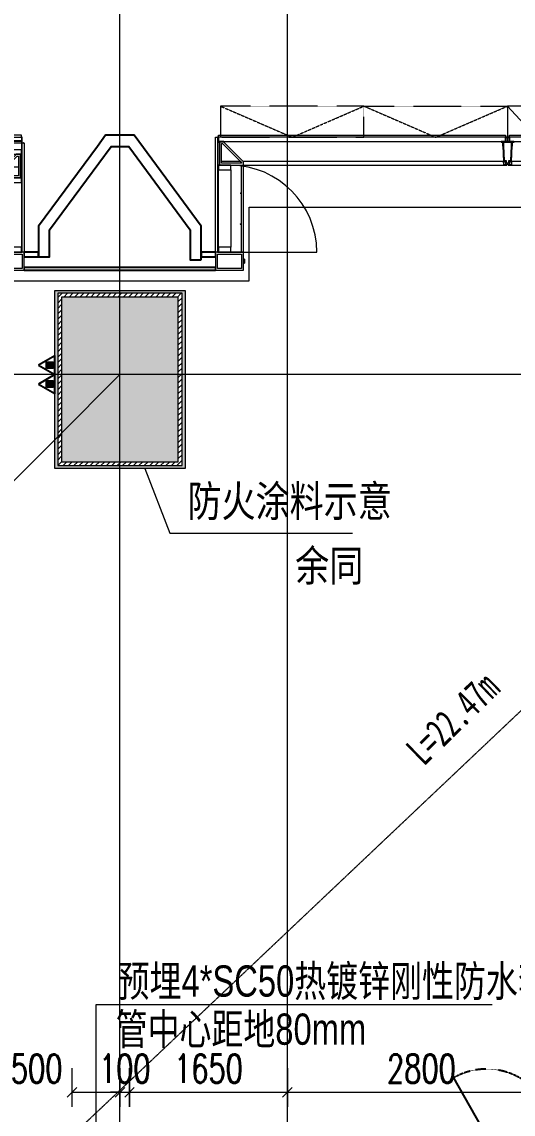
# Model space of a CAD drawing. Header units: millimetres. Extents: x 8533 to 398112, y -117646 to 105276.
# Drawn here: x 164021 to 169154, y 65180 to 76592 of the extents above; entities that cross this region are included whole.
import ezdxf

# ---------------------------------------------------------------- set-up
doc = ezdxf.new("R2010")
doc.units = ezdxf.units.MM
for name, pattern in [('IMPORT-A-D0TE-BF$0$DOTE', [0]), ('IMPORT-A-PMDT-10F$0$DASH _2_', [3.5, 2.5, -1]), ('IMPORT-colu-10F-19F$0$DOTE', [0]), ('IMPORT-DASH', [3.5, 2.5, -1]), ('IMPORT-P-XHS-10F$0$DASH', [3.5, 2.5, -1])]:
    doc.linetypes.add(name, pattern=pattern)
for name, color, linetype, lineweight in [('A-D0TE-BF$0$A-Axis', 3, 'Continuous', 13), ('A-D0TE-BF$0$A-Axis-GRID', 1, 'IMPORT-A-D0TE-BF$0$DOTE', 13), ('A-EDGE-6_27F$0$A-floor-EDGE', 6, 'Continuous', 13), ('A-PMDT-10F$0$A-Dims-IDEN', 13, 'Continuous', 13), ('A-PMDT-10F$0$A-GLAZ-CURT-CUT', 52, 'Continuous', 13), ('A-PMDT-10F$0$A-GLAZ-CURT-PRO', 13, 'Continuous', 13), ('A-PMDT-10F$0$A-PMDT-17F$0$A-wall-Glaz', 111, 'Continuous', 13), ('A-PMDT-10F$0$A-WALL', 51, 'Continuous', 13), ('A-PMDT-10F$0$LB_铝板_', 2, 'Continuous', 13), ('A-PMDT-10F$0$Q-CASE-GM', 13, 'Continuous', 13), ('A-PMDT-10F$0$防火涂料', 8, 'Continuous', 13), ('A-wall-10F$0$A-Dims', 140, 'Continuous', 13), ('colu-10F-19F$0$A-Axis-grid', 1, 'IMPORT-colu-10F-19F$0$DOTE', 13), ('colu-10F-19F$0$S-COLU-STEEL', 104, 'Continuous', 13), ('colu-10F-19F$0$S-hatch', 253, 'Continuous', 13), ('E-MG-10_12F$0$E-留洞提资尺寸标注1', 7, 'Continuous', 13), ('P-XHS-10F$0$PTA-XH消火栓箱', 10, 'Continuous', 25), ('P-XHS-10F$0$PTP-XH灭火器', 10, 'Continuous', 25), ('X-AREA-SS', 3, 'IMPORT-DASH', 13), ('塔楼-ARC-10F-20250714_dwg', 8, 'Continuous', 13)]:
    doc.layers.add(name, color=color, linetype=linetype, lineweight=lineweight)
doc.styles.add('Arial_10', font='arial.ttf', dxfattribs={"width": 0.75, "height": 326.200771})
doc.styles.add('Arial_5', font='arial.ttf', dxfattribs={"width": 0.8, "height": 326.200771})
doc.styles.add('Simplex', font='simplex_.ttf', dxfattribs={"width": 0.705882, "height": 297.5})
doc.styles.add('新宋体_3', font='', dxfattribs={"width": 0.7, "height": 300})
doc.styles.get('新宋体_3').set_extended_font_data('NSimSun')

# ---------------------------------------------------------------- blocks, each defined once
blk = doc.blocks.new('塔楼-ARC-10F-20250714_dwg_A-D0TE-BF-2024562-10F_ARC_46_000_')
at = {"layer": 'A-D0TE-BF$0$A-Axis'}
for p, q in [((8750, 12239), (8750, 15239)), ((10500, 12239), (10500, 15239))]:
    blk.add_line(p, q, dxfattribs=at)
at = {"layer": 'A-D0TE-BF$0$A-Axis-GRID', "linetype": 'Continuous'}
for p, q in [((8750, 9630), (8750, 12239)), ((10500, 800), (10500, 12239)), ((8750, 7770), (8750, 9630)), ((8070, 8750), (-2116, 8750)), ((9430, 8750), (8070, 8750)), ((27570, 8750), (9430, 8750)), ((8750, 800), (8750, 7770))]:
    blk.add_line(p, q, dxfattribs=at)
blk = doc.blocks.new('塔楼-ARC-10F-20250714_dwg_A-EDGE-6_27F-2024563-10F_ARC_46_000_')
at = {"layer": 'A-EDGE-6_27F$0$A-floor-EDGE', "flags": 128}
blk.add_lwpolyline([(-1580, 650), (-1580, 1350), (-2350, 1350), (-2350, 10500), (7400, 10500), (7400, 9730), (8100, 9730), (9400, 9730), (10100, 9730), (10100, 10500), (26900, 10500), (26900, 9730), (27600, 9730), (28900, 9730), (29600, 9730), (29600, 10500), (39350, 10500), (39350, 1350), (38580, 1350), (38580, 650)], dxfattribs=at)
blk = doc.blocks.new('塔楼-ARC-10F-20250714_dwg_colu-10F-19F-2024606-10F_ARC_46_000_')
at = {"layer": 'colu-10F-19F$0$S-hatch'}
h = blk.add_hatch(dxfattribs=at)
h.set_pattern_fill('FP_49', color=256, style=0, pattern_type=2)
h.set_pattern_definition([(45, (-50, 0), (-28.28427, 28.28427), [])])
h.paths.add_polyline_path([(9360, 7800), (9400, 7800), (9400, 9600), (8100, 9600), (8100, 7800), (8978, 7800)], flags=0)
h.paths.add_polyline_path([(9360, 7840), (8140, 7840), (8140, 9560), (9360, 9560), (9360, 9060)], flags=0)
blk.add_hatch(color=256, dxfattribs=at).paths.add_polyline_path([(9360, 7840), (9360, 9560), (8140, 9560), (8140, 7840), (8978, 7840)], flags=0)
at = {"layer": 'colu-10F-19F$0$A-Axis-grid', "linetype": 'Continuous'}
for p, q in [((8100, 8100), (8750, 8750)), ((680, 680), (8070, 8070)), ((8070, 8070), (8100, 8100))]:
    blk.add_line(p, q, dxfattribs=at)
at = {"layer": 'colu-10F-19F$0$S-COLU-STEEL', "flags": 128}
for points in [[(8100, 9600), (8100, 7800), (9400, 7800), (9400, 9600)], [(8140, 9560), (8140, 7840), (9360, 7840), (9360, 9560)]]:
    blk.add_lwpolyline(points, close=True, dxfattribs=at)
blk = doc.blocks.new('塔楼-ARC-10F-20250714_dwg_A-PMDT-10F$0$A$C2FD361CC-2024608-10F_ARC_46_000_')
at = {"layer": 'A-PMDT-10F$0$防火涂料'}
h = blk.add_hatch(dxfattribs=at)
h.set_pattern_fill('FP_57', color=256, style=0, pattern_type=2)
h.set_pattern_definition([(37.5, (50, 65256.624), (-1.60031, 48.94136), [0, -38.608, 0, -43.18, -41.275]), (37.5, (50, 65256.624), (-1.60031, 48.94136), [-81.788, 0, -41.275]), (7.5, (50, 65256.624), (44.9521, 71.68268), [0, -20.828, 0, -34.798, -13.335]), (7.5, (50, 65256.624), (44.9521, 71.68268), [-55.626, 0, -13.335]), (327.5, (18.76, 65256.624), (79.09879, 0.143765), [0, -12.7, 0, -45.72, -59.69]), (327.5, (18.76, 65256.624), (79.09879, 0.143765), [-58.42, 0, -59.69]), (317.5, (18.76, 65256.624), (76.35522, 22.29306), [0, -6.35, 0, -29.972, -34.29]), (317.5, (18.76, 65256.624), (76.35522, 22.29306), [-36.322, 0, -34.29])])
h.paths.add_polyline_path([(8070, 36020), (9430, 36020), (9430, 37880), (8070, 37880), (8070, 36020)], flags=0)
h.paths.add_polyline_path([(9360, 36050), (8100, 36050), (8100, 37850), (9400, 37850), (9400, 36050)], flags=0)
at = {"layer": 'A-PMDT-10F$0$A-Dims-IDEN', "flags": 128}
blk.add_lwpolyline([(9010, 36020), (9270, 35344), (11180, 35344)], dxfattribs=at)
at = {"layer": 'A-PMDT-10F$0$防火涂料', "flags": 128}
blk.add_lwpolyline([(8070, 37880), (9430, 37880), (9430, 36020), (8070, 36020)], close=True, dxfattribs=at)
at = {"layer": 'A-PMDT-10F$0$A-Dims-IDEN', "color": 7, "char_height": 326.2, "attachment_point": 1, "line_spacing_factor": 0.941778, "style": 'Arial_5'}
for s, insert, width in [('防火涂料示意', (9455, 35842), 2916.36), ('余同', (10581, 35168), 972.12)]:
    blk.add_mtext(s, dxfattribs=dict(at, insert=insert, width=width))
blk = doc.blocks.new('塔楼-ARC-10F-20250714_dwg_P-XHS-10F$0$$TWTSYS$00000546-2024621-10F_ARC_46_000_')
at = {"layer": 'P-XHS-10F$0$PTP-XH灭火器'}
h = blk.add_hatch(dxfattribs=at)
h.set_pattern_fill('FP_61', color=256, style=0, pattern_type=2)
h.set_pattern_definition([(45, (-38543.802, -6670.83), (-17.67767, 17.67767), [])])
h.paths.add_polyline_path([(65, 44), (65, 174), (-65, 174), (-65, 44)], flags=0)
at = {"layer": 'P-XHS-10F$0$PTP-XH灭火器', "flags": 128}
for points in [[(0, 344), (-198, 0), (198, 0)], [(-65, 174), (65, 174), (65, 44), (-65, 44)]]:
    blk.add_lwpolyline(points, close=True, dxfattribs=at)
blk = doc.blocks.new('塔楼-ARC-10F-20250714_dwg_P-XHS-10F$0$JGFHFEHDS-2024622-10F_ARC_46_000_')
at = {"layer": 'P-XHS-10F$0$PTA-XH消火栓箱'}
blk.add_hatch(color=256, dxfattribs=at).paths.add_polyline_path([(1182476, 612783), (1183176, 612783), (1183176, 613023)], flags=0)
at = {"layer": 'P-XHS-10F$0$PTA-XH消火栓箱', "color": 135}
blk.add_line((1182476, 613023), (1182133, 613628), dxfattribs=at)
at = {"layer": 'P-XHS-10F$0$PTA-XH消火栓箱'}
for p, q in [((1183176, 613023), (1182476, 612783)), ((1183176, 612783), (1183176, 613023)), ((1182476, 612783), (1183176, 612783))]:
    blk.add_line(p, q, dxfattribs=at)
at = {"layer": 'P-XHS-10F$0$PTA-XH消火栓箱', "flags": 128}
blk.add_lwpolyline([(1183176, 613023), (1182826, 613023), (1182476, 613023), (1183176, 613023), (1182476, 613023), (1182476, 612783), (1183176, 612783), (1183176, 613023), (1182476, 612783)], dxfattribs=at)
at = {"layer": 'P-XHS-10F$0$PTA-XH消火栓箱', "color": 135, "linetype": 'IMPORT-P-XHS-10F$0$DASH'}
blk.add_arc((1182476, 613023), 695, 359.9999, 119.5507, dxfattribs=at)
blk = doc.blocks.new('塔楼-ARC-10F-20250714_dwg_P-XHS-10F-2024623-10F_ARC_46_000_')
at = {"xscale": 0.5, "yscale": 0.5, "zscale": 0.5, "rotation": 89.99999999999997}
for p in [(8070, 8849), (8070, 8651)]:
    blk.add_blockref('塔楼-ARC-10F-20250714_dwg_P-XHS-10F$0$$TWTSYS$00000546-2024621-10F_ARC_46_000_', p, dxfattribs=at)
blk.add_blockref('塔楼-ARC-10F-20250714_dwg_P-XHS-10F$0$JGFHFEHDS-2024622-10F_ARC_46_000_', (-1169895, -612223))
blk = doc.blocks.new('塔楼-ARC-10F-20250714_dwg_E-MG-10_12F-2024629-10F_ARC_46_000_')
at = {"layer": 'E-MG-10_12F$0$E-留洞提资尺寸标注1', "flags": 128}
blk.add_lwpolyline([(12639, 2165), (8500, 2165), (8500, 800)], dxfattribs=at)
at = {"layer": 'E-MG-10_12F$0$E-留洞提资尺寸标注1', "char_height": 326.2, "attachment_point": 1, "line_spacing_factor": 0.941778, "style": 'Arial_10'}
for s, insert, width in [('预埋4*SC50热镀锌刚性防水套管', (8726, 2578), 6361.04), ('管中心距地80mm', (8705, 2075), 3180.52)]:
    blk.add_mtext(s, dxfattribs=dict(at, insert=insert, width=width))
blk = doc.blocks.new('塔楼-ARC-10F-20250714_dwg_A-PMDT-10F$0$FP_44-Floor Plan_F10 CAD Export-2024650-10F_ARC_46_000_')
at = {"layer": 'A-PMDT-10F$0$Q-CASE-GM'}
for p, q in [((1245, 260), (-1478, 260)), ((1470, 260), (1274, 260))]:
    blk.add_line(p, q, dxfattribs=at)
blk = doc.blocks.new('塔楼-ARC-10F-20250714_dwg_A-PMDT-10F$0$FP_45-Floor Plan_F10 CAD Export-2024651-10F_ARC_46_000_')
at = {"layer": 'A-PMDT-10F$0$A-GLAZ-CURT-PRO'}
blk.add_line((1261, 1210), (1261, 302), dxfattribs=at)
at = {"layer": 'A-PMDT-10F$0$A-GLAZ-CURT-PRO', "flags": 128}
for points in [[(1272, 919), (1271, 918), (1271, 918), (1270, 918), (1270, 917), (1269, 917), (1269, 916), (1269, 916), (1268, 916), (1268, 915), (1267, 915), (1267, 915), (1267, 914), (1266, 914), (1266, 914), (1265, 913), (1265, 913), (1265, 912), (1264, 912), (1264, 912), (1264, 911), (1263, 911), (1263, 911), (1263, 910), (1262, 910), (1262, 910), (1262, 909)], [(1272, 595), (1271, 595), (1271, 595), (1270, 594), (1270, 594), (1269, 594), (1269, 593), (1269, 593), (1268, 592), (1268, 592), (1267, 592), (1267, 591), (1267, 591), (1266, 591), (1266, 590), (1265, 590), (1265, 590), (1265, 589), (1264, 589), (1264, 588), (1264, 588), (1263, 588), (1263, 587), (1263, 587), (1262, 587), (1262, 586), (1262, 586)]]:
    blk.add_lwpolyline(points, dxfattribs=at)
blk = doc.blocks.new('塔楼-ARC-10F-20250714_dwg_A-PMDT-10F$0$CWP_玻璃幕墙端部 - 塔楼有侧开启扇 H_3000_有窗帘槽-V43-Floor Plan_F10 CAD Export-2024652-10F_ARC_46_000_')
at = {"layer": 'A-PMDT-10F$0$A-GLAZ-CURT-CUT', "flags": 128}
for points in [[(1239, 1400), (1239, 1210), (1530, 1210), (1530, 1400)], [(1259, 1230), (1259, 1380), (1510, 1380), (1510, 1230)], [(1370, 1210), (1370, 1160), (1500, 1160), (1500, 1210)], [(1500, 1210), (1500, 302), (1510, 302), (1510, 1210)], [(1370, 352), (1370, 302), (1500, 302), (1500, 352)], [(-1480, 302), (-1514, 302), (-1514, 292), (-1520, 292), (-1520, 282), (-1510, 282), (-1510, 256), (-1488, 256), (-1482, 100), (-1482, 62), (-1520, 62), (-1520, 57), (-1472, 57), (-1472, 100), (-1479, 266), (-1500, 266), (-1500, 296), (-1480, 296)], [(1500, 10), (1500, 55), (-1500, 55), (-1500, 10), (1500, 10), (1510, 10), (1510, 62), (1490, 62), (1490, 302), (1239, 302), (1239, 266), (1448, 57), (1500, 57)], [(1259, 282), (1470, 282), (1470, 77), (1457, 77), (1259, 274)], [(1490, 302), (1490, 62), (1510, 62), (1510, 302)], [(-1472, 55), (-1472, 57), (-1520, 57), (-1520, 55), (-1472, 55), (-1452, 55), (-1452, 57), (-1472, 57)], [(-1510, 10), (-1500, 10), (-1500, 55), (-1520, 55), (-1520, 15), (-1510, 15)], [(1446, 57), (1446, 55), (1500, 55), (1500, 57)]]:
    blk.add_lwpolyline(points, close=True, dxfattribs=at)
blk.add_lwpolyline([(-1453, 62), (-1470, 62), (-1472, 103), (-1472, 57), (-1452, 57), (-1452, 61)], dxfattribs=at)
at = {"layer": 'A-PMDT-10F$0$A-GLAZ-CURT-CUT'}
blk.add_arc((-1453, 61), 0.998, 0, 90, dxfattribs=at)
at = {"layer": 'A-PMDT-10F$0$A-GLAZ-CURT-PRO'}
for p, q in [((1229, 1290), (1229, 1320)), ((1370, 1210), (473, 1210)), ((1370, 352), (1370, 1160)), ((-1480, 296), (-1479, 266)), ((1275, 260), (1259, 276))]:
    blk.add_line(p, q, dxfattribs=at)
at = {"layer": 'A-PMDT-10F$0$A-GLAZ-CURT-PRO', "flags": 128}
for points in [[(1239, 1325), (1229, 1325), (1229, 1320), (1229, 1325)], [(1229, 1285), (1229, 1290), (1229, 1285), (1239, 1285)], [(1239, 1210), (1239, 302), (-1480, 302)], [(1530, 1210), (1530, 10), (1510, 10)]]:
    blk.add_lwpolyline(points, dxfattribs=at)
blk.add_lwpolyline([(1275, 260), (1259, 276)], close=True, dxfattribs=at)
at = {"layer": 'A-PMDT-10F$0$A-GLAZ-CURT-PRO'}
blk.add_arc((1381, 1210), 908, 180, 269.3131, dxfattribs=at)
at = {"layer": 'A-PMDT-10F$0$Q-CASE-GM', "flags": 128}
blk.add_lwpolyline([(1500, 10), (1500, -10), (-1500, -10), (-1500, 10)], dxfattribs=at)
for name in ['塔楼-ARC-10F-20250714_dwg_A-PMDT-10F$0$FP_45-Floor Plan_F10 CAD Export-2024651-10F_ARC_46_000_', '塔楼-ARC-10F-20250714_dwg_A-PMDT-10F$0$FP_44-Floor Plan_F10 CAD Export-2024650-10F_ARC_46_000_']:
    blk.add_blockref(name, (0, 0))
blk = doc.blocks.new('塔楼-ARC-10F-20250714_dwg_A-PMDT-10F$0$FP_47-Floor Plan_F10 CAD Export-2024653-10F_ARC_46_000_')
at = {"layer": 'A-PMDT-10F$0$A-GLAZ-CURT-PRO'}
blk.add_line((-258, -260), (258, -260), dxfattribs=at)
blk = doc.blocks.new('塔楼-ARC-10F-20250714_dwg_A-PMDT-10F$0$CWP_玻璃幕墙 - Tower slope glass H_3000_有窗帘导轨-V46-Floor Plan_F10 CAD Export-2024654-10F_ARC_46_000_')
at = {"layer": 'A-PMDT-10F$0$A-GLAZ-CURT-CUT', "flags": 128}
for points in [[(-280, -10), (-290, -10), (-290, -15), (-300, -15), (-300, -55), (-280, -55)], [(-252, -57), (-252, -55), (-300, -55), (-300, -57)], [(-294, -302), (-260, -302), (-260, -296), (-280, -296), (-280, -266), (-259, -266), (-252, -100), (-252, -57), (-300, -57), (-300, -62), (-262, -62), (-262, -100), (-268, -256), (-290, -256), (-290, -282), (-300, -282), (-300, -292), (-294, -292)], [(280, -55), (280, -10), (-280, -10), (-280, -55)], [(-233, -55), (-252, -55), (-252, -57), (-233, -57)], [(252, -55), (233, -55), (233, -57), (252, -57)], [(252, -57), (300, -57), (300, -55), (252, -55)], [(294, -302), (294, -292), (300, -292), (300, -282), (290, -282), (290, -256), (268, -256), (262, -100), (262, -62), (300, -62), (300, -57), (252, -57), (252, -100), (259, -266), (280, -266), (280, -296), (260, -296), (260, -302)], [(290, -10), (280, -10), (280, -55), (300, -55), (300, -15), (290, -15)]]:
    blk.add_lwpolyline(points, close=True, dxfattribs=at)
for points in [[(-233, -61), (-233, -57), (-252, -57), (-252, -103), (-250, -62), (-233, -62)], [(233, -62), (250, -62), (252, -103), (252, -57), (233, -57), (233, -61)]]:
    blk.add_lwpolyline(points, dxfattribs=at)
at = {"layer": 'A-PMDT-10F$0$A-GLAZ-CURT-CUT'}
for centre, start, end in [((-233, -61), 270, 360), ((233, -61), 180, 270)]:
    blk.add_arc(centre, 0.998, start, end, dxfattribs=at)
at = {"layer": 'A-PMDT-10F$0$A-GLAZ-CURT-PRO'}
for p, q in [((-259, -266), (-260, -296)), ((-260, -302), (260, -302)), ((260, -296), (259, -266))]:
    blk.add_line(p, q, dxfattribs=at)
at = {"layer": 'A-PMDT-10F$0$A-GLAZ-CURT-PRO', "flags": 128}
blk.add_lwpolyline([(-280, -10), (-280, 10), (280, 10), (280, -10)], dxfattribs=at)
blk.add_blockref('塔楼-ARC-10F-20250714_dwg_A-PMDT-10F$0$FP_47-Floor Plan_F10 CAD Export-2024653-10F_ARC_46_000_', (0, 0))
blk = doc.blocks.new('塔楼-ARC-10F-20250714_dwg_A-PMDT-10F$0$FP_182-Floor Plan_F10 CAD Export-2024716-10F_ARC_46_000_')
at = {"layer": 'A-PMDT-10F$0$Q-CASE-GM'}
for p, q in [((-1475, -320), (1247, -320)), ((1344, -320), (1470, -320))]:
    blk.add_line(p, q, dxfattribs=at)
at = {"layer": 'A-PMDT-10F$0$Q-CASE-GM', "flags": 128}
for points in [[(-1200, -324), (-1200, -324), (-1199, -324), (-1199, -324), (-1199, -323), (-1198, -323), (-1198, -323), (-1198, -323), (-1197, -323), (-1197, -323), (-1197, -323), (-1196, -323), (-1196, -323), (-1195, -323), (-1195, -322), (-1195, -322), (-1194, -322), (-1194, -322), (-1194, -322), (-1193, -321), (-1193, -321), (-1192, -321), (-1192, -321), (-1192, -321), (-1191, -320), (-1191, -320), (-1191, -320), (-1190, -319), (-1190, -319), (-1190, -319), (-1189, -319), (-1189, -318), (-1188, -318), (-1188, -318), (-1188, -317), (-1187, -317), (-1187, -317), (-1187, -316), (-1186, -316), (-1186, -315), (-1185, -315), (-1185, -315), (-1185, -314), (-1184, -314), (-1184, -314), (-1184, -313), (-1183, -313), (-1183, -312), (-1182, -312), (-1182, -311), (-1182, -311), (-1181, -311)], [(-877, -324), (-877, -324), (-876, -324), (-876, -324), (-875, -323), (-875, -323), (-875, -323), (-874, -323), (-874, -323), (-874, -323), (-873, -323), (-873, -323), (-872, -323), (-872, -323), (-872, -322), (-871, -322), (-871, -322), (-871, -322), (-870, -322), (-870, -321), (-870, -321), (-869, -321), (-869, -321), (-868, -321), (-868, -320), (-868, -320), (-867, -320), (-867, -319), (-867, -319), (-866, -319), (-866, -319), (-865, -318), (-865, -318), (-865, -318), (-864, -317), (-864, -317), (-864, -317), (-863, -316), (-863, -316), (-863, -315), (-862, -315), (-862, -315), (-861, -314), (-861, -314), (-861, -314), (-860, -313), (-860, -313), (-860, -312), (-859, -312), (-859, -311), (-858, -311), (-858, -311)], [(-554, -324), (-553, -324), (-553, -324), (-553, -324), (-552, -323), (-552, -323), (-551, -323), (-551, -323), (-551, -323), (-550, -323), (-550, -323), (-550, -323), (-549, -323), (-549, -323), (-548, -322), (-548, -322), (-548, -322), (-547, -322), (-547, -322), (-547, -321), (-546, -321), (-546, -321), (-546, -321), (-545, -321), (-545, -320), (-544, -320), (-544, -320), (-544, -319), (-543, -319), (-543, -319), (-543, -319), (-542, -318), (-542, -318), (-541, -318), (-541, -317), (-541, -317), (-540, -317), (-540, -316), (-540, -316), (-539, -315), (-539, -315), (-538, -315), (-538, -314), (-538, -314), (-537, -314), (-537, -313), (-537, -313), (-536, -312), (-536, -312), (-536, -311), (-535, -311), (-535, -311)], [(-230, -324), (-230, -324), (-230, -324), (-229, -324), (-229, -323), (-228, -323), (-228, -323), (-228, -323), (-227, -323), (-227, -323), (-227, -323), (-226, -323), (-226, -323), (-226, -323), (-225, -322), (-225, -322), (-224, -322), (-224, -322), (-224, -322), (-223, -321), (-223, -321), (-223, -321), (-222, -321), (-222, -321), (-221, -320), (-221, -320), (-221, -320), (-220, -319), (-220, -319), (-220, -319), (-219, -319), (-219, -318), (-219, -318), (-218, -318), (-218, -317), (-217, -317), (-217, -317), (-217, -316), (-216, -316), (-216, -315), (-216, -315), (-215, -315), (-215, -314), (-214, -314), (-214, -314), (-214, -313), (-213, -313), (-213, -312), (-213, -312), (-212, -311), (-212, -311), (-212, -311)], [(93, -324), (93, -324), (94, -324), (94, -324), (94, -323), (95, -323), (95, -323), (96, -323), (96, -323), (96, -323), (97, -323), (97, -323), (97, -323), (98, -323), (98, -322), (98, -322), (99, -322), (99, -322), (100, -322), (100, -321), (100, -321), (101, -321), (101, -321), (101, -321), (102, -320), (102, -320), (103, -320), (103, -319), (103, -319), (104, -319), (104, -319), (104, -318), (105, -318), (105, -318), (105, -317), (106, -317), (106, -317), (107, -316), (107, -316), (107, -315), (108, -315), (108, -315), (108, -314), (109, -314), (109, -314), (110, -313), (110, -313), (110, -312), (111, -312), (111, -311), (111, -311), (112, -311)], [(416, -324), (417, -324), (417, -324), (417, -324), (418, -323), (418, -323), (418, -323), (419, -323), (419, -323), (420, -323), (420, -323), (420, -323), (421, -323), (421, -323), (421, -322), (422, -322), (422, -322), (423, -322), (423, -322), (423, -321), (424, -321), (424, -321), (424, -321), (425, -321), (425, -320), (425, -320), (426, -320), (426, -319), (427, -319), (427, -319), (427, -319), (428, -318), (428, -318), (428, -318), (429, -317), (429, -317), (430, -317), (430, -316), (430, -316), (431, -315), (431, -315), (431, -315), (432, -314), (432, -314), (432, -314), (433, -313), (433, -313), (434, -312), (434, -312), (434, -311), (435, -311), (435, -311)], [(740, -324), (740, -324), (740, -324), (741, -324), (741, -323), (741, -323), (742, -323), (742, -323), (742, -323), (743, -323), (743, -323), (744, -323), (744, -323), (744, -323), (745, -322), (745, -322), (745, -322), (746, -322), (746, -322), (747, -321), (747, -321), (747, -321), (748, -321), (748, -321), (748, -320), (749, -320), (749, -320), (749, -319), (750, -319), (750, -319), (751, -319), (751, -318), (751, -318), (752, -318), (752, -317), (752, -317), (753, -317), (753, -316), (754, -316), (754, -315), (754, -315), (755, -315), (755, -314), (755, -314), (756, -314), (756, -313), (757, -313), (757, -312), (757, -312), (758, -311), (758, -311), (758, -311)], [(1063, -324), (1063, -324), (1064, -324), (1064, -324), (1064, -323), (1065, -323), (1065, -323), (1065, -323), (1066, -323), (1066, -323), (1067, -323), (1067, -323), (1067, -323), (1068, -323), (1068, -322), (1068, -322), (1069, -322), (1069, -322), (1069, -322), (1070, -321), (1070, -321), (1071, -321), (1071, -321), (1071, -321), (1072, -320), (1072, -320), (1072, -320), (1073, -319), (1073, -319), (1074, -319), (1074, -319), (1074, -318), (1075, -318), (1075, -318), (1075, -317), (1076, -317), (1076, -317), (1076, -316), (1077, -316), (1077, -315), (1078, -315), (1078, -315), (1078, -314), (1079, -314), (1079, -314), (1079, -313), (1080, -313), (1080, -312), (1081, -312), (1081, -311), (1081, -311), (1082, -311)], [(1386, -324), (1386, -324), (1387, -324), (1387, -324), (1388, -323), (1388, -323), (1388, -323), (1389, -323), (1389, -323), (1389, -323), (1390, -323), (1390, -323), (1391, -323), (1391, -323), (1391, -322), (1392, -322), (1392, -322), (1392, -322), (1393, -322), (1393, -321), (1393, -321), (1394, -321), (1394, -321), (1395, -321), (1395, -320), (1395, -320), (1396, -320), (1396, -319), (1396, -319), (1397, -319), (1397, -319), (1398, -318), (1398, -318), (1398, -318), (1399, -317), (1399, -317), (1399, -317), (1400, -316), (1400, -316), (1401, -315), (1401, -315), (1401, -315), (1402, -314), (1402, -314), (1402, -314), (1403, -313), (1403, -313), (1403, -312), (1404, -312), (1404, -311), (1405, -311), (1405, -311)]]:
    blk.add_lwpolyline(points, dxfattribs=at)
blk = doc.blocks.new('塔楼-ARC-10F-20250714_dwg_A-PMDT-10F$0$FP_183-Floor Plan_F10 CAD Export-2024717-10F_ARC_46_000_')
at = {"layer": 'A-PMDT-10F$0$A-GLAZ-CURT-PRO'}
blk.add_line((1261, -433), (1261, -1210), dxfattribs=at)
at = {"layer": 'A-PMDT-10F$0$A-GLAZ-CURT-PRO', "flags": 128}
for points in [[(1258, -619), (1258, -619), (1258, -618), (1258, -618), (1258, -618), (1258, -617), (1258, -617), (1258, -616), (1258, -616), (1258, -616), (1258, -615), (1258, -615), (1258, -615), (1259, -614), (1259, -614), (1259, -614), (1259, -613), (1259, -613), (1259, -612), (1260, -612), (1260, -612), (1260, -611), (1260, -611), (1261, -611), (1261, -610), (1261, -610), (1261, -609), (1262, -609), (1262, -609), (1262, -608), (1263, -608), (1263, -608), (1263, -607), (1264, -607), (1264, -607), (1264, -606), (1265, -606), (1265, -605), (1265, -605), (1266, -605), (1266, -604), (1267, -604), (1267, -604), (1267, -603), (1268, -603), (1268, -602), (1269, -602), (1269, -602), (1269, -601), (1270, -601), (1270, -601), (1271, -600), (1271, -600), (1272, -599)], [(1258, -942), (1258, -942), (1258, -942), (1258, -941), (1258, -941), (1258, -941), (1258, -940), (1258, -940), (1258, -939), (1258, -939), (1258, -939), (1258, -938), (1258, -938), (1259, -938), (1259, -937), (1259, -937), (1259, -936), (1259, -936), (1259, -936), (1260, -935), (1260, -935), (1260, -935), (1260, -934), (1261, -934), (1261, -933), (1261, -933), (1261, -933), (1262, -932), (1262, -932), (1262, -932), (1263, -931), (1263, -931), (1263, -931), (1264, -930), (1264, -930), (1264, -929), (1265, -929), (1265, -929), (1265, -928), (1266, -928), (1266, -928), (1267, -927), (1267, -927), (1267, -926), (1268, -926), (1268, -926), (1269, -925), (1269, -925), (1269, -925), (1270, -924), (1270, -924), (1271, -924), (1271, -923), (1272, -923)]]:
    blk.add_lwpolyline(points, dxfattribs=at)
blk = doc.blocks.new('塔楼-ARC-10F-20250714_dwg_A-PMDT-10F$0$CWP_玻璃幕墙端部 - 塔楼有侧开启扇 H_3000_有窗帘槽-V180-Floor Plan_F10 CAD Export-2024718-10F_ARC_46_000_')
at = {"layer": 'A-PMDT-10F$0$A-GLAZ-CURT-CUT', "flags": 128}
for points in [[(-1500, -141), (-1510, -141), (-1510, -146), (-1520, -146), (-1520, -186), (-1500, -186)], [(-1472, -188), (-1472, -186), (-1520, -186), (-1520, -188)], [(-1514, -433), (-1480, -433), (-1480, -427), (-1500, -427), (-1500, -396), (-1479, -396), (-1472, -231), (-1472, -188), (-1520, -188), (-1520, -193), (-1482, -193), (-1482, -231), (-1488, -386), (-1510, -386), (-1510, -413), (-1520, -413), (-1520, -423), (-1514, -423)], [(1500, -186), (1500, -141), (-1500, -141), (-1500, -186)], [(-1452, -186), (-1472, -186), (-1472, -188), (-1452, -188)], [(1510, -141), (1500, -141), (1500, -188), (1448, -188), (1239, -397), (1239, -433), (1490, -433), (1490, -193), (1510, -193)], [(1470, -413), (1259, -413), (1259, -405), (1457, -208), (1470, -208)], [(1490, -193), (1490, -433), (1510, -433), (1510, -193)], [(1370, -433), (1370, -483), (1500, -483), (1500, -433)], [(1500, -433), (1500, -1210), (1510, -1210), (1510, -433)], [(1239, -1210), (1239, -1400), (1530, -1400), (1530, -1210)], [(1259, -1380), (1259, -1230), (1510, -1230), (1510, -1380)], [(1370, -1160), (1370, -1210), (1500, -1210), (1500, -1160)]]:
    blk.add_lwpolyline(points, close=True, dxfattribs=at)
for points in [[(-1452, -192), (-1452, -188), (-1472, -188), (-1472, -234), (-1470, -193), (-1453, -193)], [(1448, -188), (1500, -188), (1500, -186), (1446, -186), (1446, -188)]]:
    blk.add_lwpolyline(points, dxfattribs=at)
at = {"layer": 'A-PMDT-10F$0$A-GLAZ-CURT-CUT'}
blk.add_arc((-1453, -192), 0.998, 270, 0, dxfattribs=at)
at = {"layer": 'A-PMDT-10F$0$A-GLAZ-CURT-PRO'}
for p, q in [((-1500, -141), (-1500, -71)), ((1500, -71), (1500, -141)), ((-1488, -256), (-1488, -386)), ((1239, -319), (1239, -397)), ((-1480, -396), (-1480, -427)), ((1239, -1210), (1239, -433)), ((1370, -1160), (1370, -486)), ((1370, -1210), (602, -1210)), ((1239, -1285), (1229, -1285)), ((1229, -1325), (1239, -1325))]:
    blk.add_line(p, q, dxfattribs=at)
at = {"layer": 'A-PMDT-10F$0$A-GLAZ-CURT-PRO', "flags": 128}
for points in [[(-1520, -146), (-1520, -15), (-1510, -15)], [(-1500, -48), (-1500, -10), (-1510, -10), (-1510, -141)], [(1510, -141), (1510, -10), (1500, -10), (1500, -48)], [(1530, -73), (1510, -73), (1510, -68), (1530, -68), (1530, -70), (1522, -70), (1522, -71), (1530, -71), (1530, -73), (1530, -1210)], [(-1510, -386), (-1510, -256), (-1488, -256), (-1486, -192)], [(-1520, -413), (-1520, -282), (-1510, -282)], [(1229, -1320), (1229, -1325), (1229, -1320), (1229, -1290), (1229, -1285), (1229, -1290)]]:
    blk.add_lwpolyline(points, dxfattribs=at)
at = {"layer": 'A-PMDT-10F$0$A-GLAZ-CURT-PRO'}
blk.add_arc((1379, -1210), 778, 90.6869, 180, dxfattribs=at)
at = {"layer": 'A-PMDT-10F$0$Q-CASE-GM'}
for p, q in [((1500, -48), (-1500, -48)), ((-1500, -71), (-1500, -141)), ((1500, -71), (1500, -141))]:
    blk.add_line(p, q, dxfattribs=at)
at = {"layer": 'A-PMDT-10F$0$Q-CASE-GM', "flags": 128}
for points in [[(1500, -10), (1500, 10), (-1500, 10), (-1500, -10)], [(1500, -53), (1500, -73), (-1500, -73), (-1500, -53), (-1500, -51), (1500, -51), (1500, -53), (-1500, -53)]]:
    blk.add_lwpolyline(points, dxfattribs=at)
blk.add_lwpolyline([(-1500, -50), (-1500, -48), (-1500, -10), (1500, -10), (1500, -48), (1500, -50)], close=True, dxfattribs=at)
for name in ['塔楼-ARC-10F-20250714_dwg_A-PMDT-10F$0$FP_182-Floor Plan_F10 CAD Export-2024716-10F_ARC_46_000_', '塔楼-ARC-10F-20250714_dwg_A-PMDT-10F$0$FP_183-Floor Plan_F10 CAD Export-2024717-10F_ARC_46_000_']:
    blk.add_blockref(name, (0, 0))
blk = doc.blocks.new('塔楼-ARC-10F-20250714_dwg_A-PMDT-10F$0$MQ-L10-2024759-10F_ARC_46_000_')
at = {"layer": 'A-PMDT-10F$0$A-GLAZ-CURT-PRO', "linetype": 'IMPORT-A-PMDT-10F$0$DASH _2_', "flags": 128}
for points in [[(86445, -58337), (87945, -58337), (87945, -58012), (86445, -58012)], [(89445, -58337), (87945, -58337), (87945, -58012), (89445, -58012)]]:
    blk.add_lwpolyline(points, close=True, dxfattribs=at)
blk.add_lwpolyline([(86445, -58012), (87195, -58337), (87945, -58012), (88695, -58337), (89445, -58012)], dxfattribs=at)
at = {"layer": 'A-PMDT-10F$0$A-PMDT-17F$0$A-wall-Glaz', "flags": 128}
for points in [[(90045, -58337), (90045, -58012), (89445, -58012), (89445, -58337)], [(90045, -58012), (89745, -58337), (89445, -58012)]]:
    blk.add_lwpolyline(points, dxfattribs=at)
at = {"layer": 'A-PMDT-10F$0$A-WALL', "color": 7}
for p, q in [((84395, -59538), (84395, -59588)), ((86395, -59588), (86395, -59538)), ((84395, -59697), (84395, -59727)), ((86395, -59727), (86395, -59697))]:
    blk.add_line(p, q, dxfattribs=at)
at = {"layer": 'A-PMDT-10F$0$LB_铝板_', "color": 130, "lineweight": 25}
for p, q in [((86395, -59697), (84395, -59697)), ((84395, -59727), (86395, -59727))]:
    blk.add_line(p, q, dxfattribs=at)
at = {"layer": 'A-PMDT-10F$0$LB_铝板_', "color": 130, "lineweight": 25, "flags": 128}
blk.add_lwpolyline([(86245, -59617), (86245, -59267), (85545, -58317), (85245, -58317), (85160, -58432), (84545, -59267), (84545, -59587), (84660, -59587), (84660, -59305), (85303, -58432), (85487, -58432), (86130, -59305), (86130, -59617)], close=True, dxfattribs=at)
for points in [[(84395, -59588), (84545, -59588), (84545, -59538), (84395, -59538)], [(86395, -59538), (86245, -59538), (86245, -59588), (86395, -59588)]]:
    blk.add_lwpolyline(points, dxfattribs=at)
for name, p in [('塔楼-ARC-10F-20250714_dwg_A-PMDT-10F$0$CWP_玻璃幕墙端部 - 塔楼有侧开启扇 H_3000_有窗帘槽-V180-Floor Plan_F10 CAD Export-2024718-10F_ARC_46_000_', (82865, -58327)), ('塔楼-ARC-10F-20250714_dwg_A-PMDT-10F$0$CWP_玻璃幕墙 - Tower slope glass H_3000_有窗帘导轨-V46-Floor Plan_F10 CAD Export-2024654-10F_ARC_46_000_', (89745, -58327))]:
    blk.add_blockref(name, p)
at = {"rotation": 180}
blk.add_blockref('塔楼-ARC-10F-20250714_dwg_A-PMDT-10F$0$CWP_玻璃幕墙端部 - 塔楼有侧开启扇 H_3000_有窗帘槽-V43-Floor Plan_F10 CAD Export-2024652-10F_ARC_46_000_', (87925, -58327), dxfattribs=at)
blk = doc.blocks.new('塔楼-ARC-10F-20250714_dwg_A-wall-10F$0$_ArchTick-2024809-10F_ARC_46_000_')
at = {"layer": 'A-wall-10F$0$A-Dims'}
blk.add_line((-0.5, -0.5), (0.5, 0.5), dxfattribs=at)
blk = doc.blocks.new('塔楼-ARC-10F-20250714_dwg_A-wall-10F-2024810-10F_ARC_46_000_')
at = {"layer": 'A-wall-10F$0$A-Dims'}
blk.add_line((8250, 1100), (8250, 1503), dxfattribs=at)
at = {"layer": 'A-wall-10F$0$A-Dims', "flags": 128}
for points in [[(8750, 1503), (8750, 1100)], [(8850, 1503), (8850, 1100)], [(10500, 1503), (10500, 1100)]]:
    blk.add_lwpolyline(points, close=True, dxfattribs=at)
for points in [[(8250, 1253), (8750, 1253), (8650, 1253)], [(8750, 1253), (8850, 1253), (8950, 1253)], [(8850, 1253), (10500, 1253), (13300, 1253), (13200, 1253)]]:
    blk.add_lwpolyline(points, dxfattribs=at)
at = {"xscale": 100, "yscale": 100, "zscale": 100, "rotation": 180}
for p in [(8250, 1253), (8850, 1253), (8850, 1253), (10500, 1253)]:
    blk.add_blockref('塔楼-ARC-10F-20250714_dwg_A-wall-10F$0$_ArchTick-2024809-10F_ARC_46_000_', p, dxfattribs=at)
at = {"xscale": 100, "yscale": 100, "zscale": 100}
for p in [(8750, 1253), (8750, 1253), (10500, 1253)]:
    blk.add_blockref('塔楼-ARC-10F-20250714_dwg_A-wall-10F$0$_ArchTick-2024809-10F_ARC_46_000_', p, dxfattribs=at)
at = {"layer": 'A-wall-10F$0$A-Dims', "color": 7, "char_height": 297.5, "attachment_point": 2, "line_spacing_factor": 1.125731, "style": 'Simplex'}
for s, insert, width in [('500', (7880, 1648), 688.42), ('100', (8800, 1648), 641.81), ('1650', (9675, 1648), 871.28), ('2800', (11900, 1648), 917.9)]:
    blk.add_mtext(s, dxfattribs=dict(at, insert=insert, width=width))
blk = doc.blocks.new('塔楼-ARC-10F-20250714_dwg_A-PMDT-10F-2024812-10F_ARC_46_000_')
for name, p in [('塔楼-ARC-10F-20250714_dwg_A-wall-10F-2024810-10F_ARC_46_000_', (0, 0)), ('塔楼-ARC-10F-20250714_dwg_A-D0TE-BF-2024562-10F_ARC_46_000_', (0, 0)), ('塔楼-ARC-10F-20250714_dwg_A-PMDT-10F$0$MQ-L10-2024759-10F_ARC_46_000_', (-76645, 69567)), ('塔楼-ARC-10F-20250714_dwg_A-EDGE-6_27F-2024563-10F_ARC_46_000_', (0, 0)), ('塔楼-ARC-10F-20250714_dwg_colu-10F-19F-2024606-10F_ARC_46_000_', (0, 0)), ('塔楼-ARC-10F-20250714_dwg_A-PMDT-10F$0$A$C2FD361CC-2024608-10F_ARC_46_000_', (0, -28250)), ('塔楼-ARC-10F-20250714_dwg_P-XHS-10F-2024623-10F_ARC_46_000_', (0, 0)), ('塔楼-ARC-10F-20250714_dwg_E-MG-10_12F-2024629-10F_ARC_46_000_', (0, 0))]:
    blk.add_blockref(name, p)
blk = doc.blocks.new('塔楼-ARC-10F-20250714_dwg-2024558-10F_ARC_46_000_')
at = {"layer": 'X-AREA-SS', "color": 251, "flags": 128}
blk.add_lwpolyline([(1201958, 611616), (1191708, 621316), (1181458, 611616)], dxfattribs=at)
blk.add_blockref('塔楼-ARC-10F-20250714_dwg_A-PMDT-10F-2024812-10F_ARC_46_000_', (1173208, 610816))
at = {"layer": 'X-AREA-SS', "color": 251, "insert": (1184921, 615681), "char_height": 300, "width": 1449.27, "attachment_point": 1, "rotation": 44.4672, "line_spacing_factor": 0.877739, "style": '新宋体_3'}
blk.add_mtext('L=22.47m', dxfattribs=at)

msp = doc.modelspace()

# ---------------------------------------------------------------- block references
at = {"layer": '塔楼-ARC-10F-20250714_dwg', "color": 7}
msp.add_blockref('塔楼-ARC-10F-20250714_dwg-2024558-10F_ARC_46_000_', (-1016912, -546660), dxfattribs=at)

doc.saveas('drawing.dxf')
